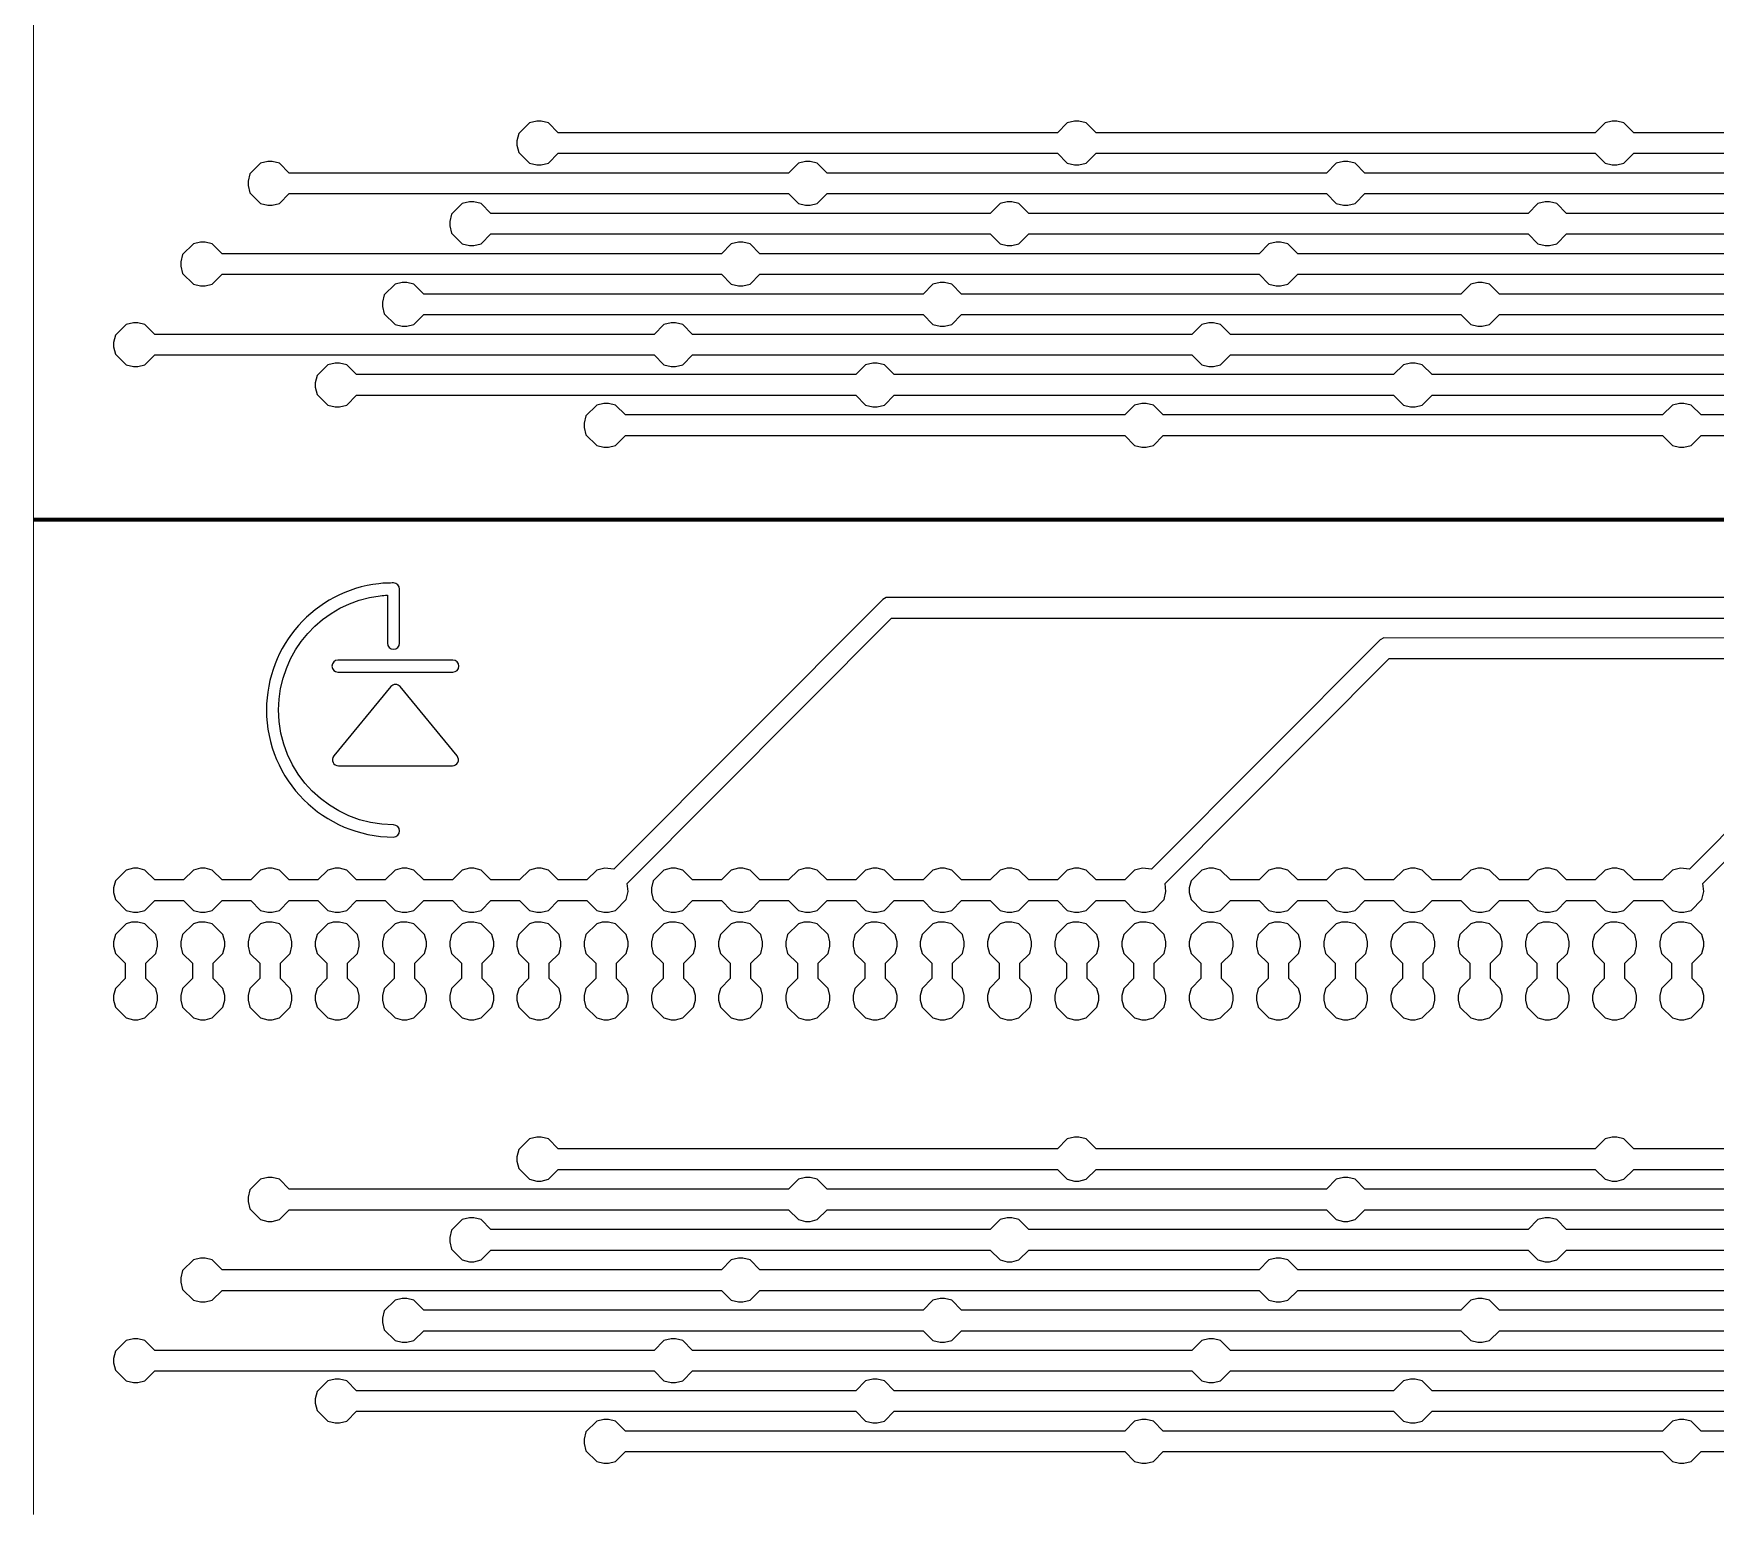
# Model space of a CAD drawing. Header units: millimetres. Extents: x -2 to 222, y 0 to 275.
# Drawn here: x -2 to 77.4, y 0 to 70 of the extents above; entities that cross this region are included whole.
import ezdxf

# ---------------------------------------------------------------- set-up
doc = ezdxf.new("R2010")
doc.units = ezdxf.units.MM
doc.layers.get('0').update_dxf_attribs({"linetype": 'CONTINUOUS', "lineweight": 5, "true_color": 0xffffff})
for name, color, linetype, lineweight, true_color in [('bottom', 1, 'CONTINUOUS', 25, 0xff0000), ('he_logo', 7, 'CONTINUOUS', 25, 0x000000), ('rezanje', 3, 'CONTINUOUS', 200, 0x00ff00)]:
    doc.layers.add(name, color=color, linetype=linetype, lineweight=lineweight, true_color=true_color)

msp = doc.modelspace()

# ---------------------------------------------------------------- linework, layer by layer
msp.add_line((-2, 0), (-2, 275))
at = {"layer": 'bottom'}
for points in [[(97.155, 65.272), (73.575333, 65.272), (73.109667, 65.737667), (72.771, 65.822333), (72.559333, 65.822333), (72.220667, 65.737667), (71.755, 65.272), (48.175333, 65.272), (47.709667, 65.737667), (47.371, 65.822333), (47.159333, 65.822333), (46.820667, 65.737667), (46.355, 65.272), (22.775333, 65.272), (22.309667, 65.737667), (21.971, 65.822333), (21.759333, 65.822333), (21.420667, 65.737667), (20.912667, 65.229667), (20.828, 64.891), (20.828, 64.679333), (20.912667, 64.340667), (21.420667, 63.832667), (21.759333, 63.748), (21.971, 63.748), (22.309667, 63.832667), (22.775333, 64.298333), (46.355, 64.298333), (46.820667, 63.832667), (47.159333, 63.748), (47.371, 63.748), (47.709667, 63.832667), (48.175333, 64.298333), (71.755, 64.298333), (72.220667, 63.832667), (72.559333, 63.748), (72.771, 63.748), (73.109667, 63.832667), (73.575333, 64.298333), (97.155, 64.298333)], [(84.455, 63.367), (60.875333, 63.367), (60.409667, 63.832667), (60.071, 63.917333), (59.859333, 63.917333), (59.520667, 63.832667), (59.055, 63.367), (35.475333, 63.367), (35.009667, 63.832667), (34.671, 63.917333), (34.459333, 63.917333), (34.120667, 63.832667), (33.655, 63.367), (10.075333, 63.367), (9.609667, 63.832667), (9.271, 63.917333), (9.059333, 63.917333), (8.720667, 63.832667), (8.212667, 63.324667), (8.128, 62.986), (8.128, 62.774333), (8.212667, 62.435667), (8.720667, 61.927667), (9.059333, 61.843), (9.271, 61.843), (9.609667, 61.927667), (10.075333, 62.393333), (33.655, 62.393333), (34.120667, 61.927667), (34.459333, 61.843), (34.671, 61.843), (35.009667, 61.927667), (35.475333, 62.393333), (59.055, 62.393333), (59.520667, 61.927667), (59.859333, 61.843), (60.071, 61.843), (60.409667, 61.927667), (60.875333, 62.393333), (84.455, 62.393333)], [(93.98, 61.462), (70.400333, 61.462), (69.934667, 61.927667), (69.596, 62.012333), (69.384333, 62.012333), (69.045667, 61.927667), (68.58, 61.462), (45.000333, 61.462), (44.534667, 61.927667), (44.196, 62.012333), (43.984333, 62.012333), (43.645667, 61.927667), (43.18, 61.462), (19.600333, 61.462), (19.134667, 61.927667), (18.796, 62.012333), (18.584333, 62.012333), (18.245667, 61.927667), (17.737667, 61.419667), (17.653, 61.081), (17.653, 60.869333), (17.737667, 60.530667), (18.245667, 60.022667), (18.584333, 59.938), (18.796, 59.938), (19.134667, 60.022667), (19.600333, 60.488333), (43.18, 60.488333), (43.645667, 60.022667), (43.984333, 59.938), (44.196, 59.938), (44.534667, 60.022667), (45.000333, 60.488333), (68.58, 60.488333), (69.045667, 60.022667), (69.384333, 59.938), (69.596, 59.938), (69.934667, 60.022667), (70.400333, 60.488333), (93.98, 60.488333)], [(81.28, 59.557), (57.700333, 59.557), (57.234667, 60.022667), (56.896, 60.107333), (56.684333, 60.107333), (56.345667, 60.022667), (55.88, 59.557), (32.300333, 59.557), (31.834667, 60.022667), (31.496, 60.107333), (31.284333, 60.107333), (30.945667, 60.022667), (30.48, 59.557), (6.900333, 59.557), (6.434667, 60.022667), (6.096, 60.107333), (5.884333, 60.107333), (5.545667, 60.022667), (5.037667, 59.514667), (4.953, 59.176), (4.953, 58.964333), (5.037667, 58.625667), (5.545667, 58.117667), (5.884333, 58.033), (6.096, 58.033), (6.434667, 58.117667), (6.900333, 58.583333), (30.48, 58.583333), (30.945667, 58.117667), (31.284333, 58.033), (31.496, 58.033), (31.834667, 58.117667), (32.300333, 58.583333), (55.88, 58.583333), (56.345667, 58.117667), (56.684333, 58.033), (56.896, 58.033), (57.234667, 58.117667), (57.700333, 58.583333), (81.28, 58.583333)], [(90.805, 57.652), (67.225333, 57.652), (66.759667, 58.117667), (66.421, 58.202333), (66.209333, 58.202333), (65.870667, 58.117667), (65.405, 57.652), (41.825333, 57.652), (41.359667, 58.117667), (41.021, 58.202333), (40.809333, 58.202333), (40.470667, 58.117667), (40.005, 57.652), (16.425333, 57.652), (15.959667, 58.117667), (15.621, 58.202333), (15.409333, 58.202333), (15.070667, 58.117667), (14.562667, 57.609667), (14.478, 57.271), (14.478, 57.059333), (14.562667, 56.720667), (15.070667, 56.212667), (15.409333, 56.128), (15.621, 56.128), (15.959667, 56.212667), (16.425333, 56.678333), (40.005, 56.678333), (40.470667, 56.212667), (40.809333, 56.128), (41.021, 56.128), (41.359667, 56.212667), (41.825333, 56.678333), (65.405, 56.678333), (65.870667, 56.212667), (66.209333, 56.128), (66.421, 56.128), (66.759667, 56.212667), (67.225333, 56.678333), (90.805, 56.678333)], [(78.105, 55.747), (54.525333, 55.747), (54.059667, 56.212667), (53.721, 56.297333), (53.509333, 56.297333), (53.170667, 56.212667), (52.705, 55.747), (29.125333, 55.747), (28.659667, 56.212667), (28.321, 56.297333), (28.109333, 56.297333), (27.770667, 56.212667), (27.305, 55.747), (3.725333, 55.747), (3.259667, 56.212667), (2.921, 56.297333), (2.709333, 56.297333), (2.370667, 56.212667), (1.862667, 55.704667), (1.778, 55.366), (1.778, 55.154333), (1.862667, 54.815667), (2.370667, 54.307667), (2.709333, 54.223), (2.921, 54.223), (3.259667, 54.307667), (3.725333, 54.773333), (27.305, 54.773333), (27.770667, 54.307667), (28.109333, 54.223), (28.321, 54.223), (28.659667, 54.307667), (29.125333, 54.773333), (52.705, 54.773333), (53.170667, 54.307667), (53.509333, 54.223), (53.721, 54.223), (54.059667, 54.307667), (54.525333, 54.773333), (78.105, 54.773333)], [(87.63, 53.842), (64.050333, 53.842), (63.584667, 54.307667), (63.246, 54.392333), (63.034333, 54.392333), (62.695667, 54.307667), (62.23, 53.842), (38.650333, 53.842), (38.184667, 54.307667), (37.846, 54.392333), (37.634333, 54.392333), (37.295667, 54.307667), (36.83, 53.842), (13.250333, 53.842), (12.784667, 54.307667), (12.446, 54.392333), (12.234333, 54.392333), (11.895667, 54.307667), (11.387667, 53.799667), (11.303, 53.461), (11.303, 53.249333), (11.387667, 52.910667), (11.895667, 52.402667), (12.234333, 52.318), (12.446, 52.318), (12.784667, 52.402667), (13.250333, 52.868333), (36.83, 52.868333), (37.295667, 52.402667), (37.634333, 52.318), (37.846, 52.318), (38.184667, 52.402667), (38.650333, 52.868333), (62.23, 52.868333), (62.695667, 52.402667), (63.034333, 52.318), (63.246, 52.318), (63.584667, 52.402667), (64.050333, 52.868333), (87.63, 52.868333)], [(100.33, 51.937), (76.750333, 51.937), (76.284667, 52.402667), (75.946, 52.487333), (75.734333, 52.487333), (75.395667, 52.402667), (74.93, 51.937), (51.350333, 51.937), (50.884667, 52.402667), (50.546, 52.487333), (50.334333, 52.487333), (49.995667, 52.402667), (49.53, 51.937), (25.950333, 51.937), (25.484667, 52.402667), (25.146, 52.487333), (24.934333, 52.487333), (24.595667, 52.402667), (24.087667, 51.894667), (24.003, 51.556), (24.003, 51.344333), (24.087667, 51.005667), (24.595667, 50.497667), (24.934333, 50.413), (25.146, 50.413), (25.484667, 50.497667), (25.950333, 50.963333), (49.53, 50.963333), (49.995667, 50.497667), (50.334333, 50.413), (50.546, 50.413), (50.884667, 50.497667), (51.350333, 50.963333), (74.93, 50.963333), (75.395667, 50.497667), (75.734333, 50.413), (75.946, 50.413), (76.284667, 50.497667), (76.750333, 50.963333), (100.33, 50.963333)], [(38.269333, 43.307), (38.269333, 43.307), (38.1, 43.222333), (25.4, 30.48), (24.976667, 30.522333), (24.595667, 30.437667), (24.13, 29.972), (22.775333, 29.972), (22.309667, 30.437667), (21.971, 30.522333), (21.759333, 30.522333), (21.420667, 30.437667), (20.955, 29.972), (19.600333, 29.972), (19.134667, 30.437667), (18.796, 30.522333), (18.584333, 30.522333), (18.245667, 30.437667), (17.78, 29.972), (16.425333, 29.972), (15.959667, 30.437667), (15.621, 30.522333), (15.409333, 30.522333), (15.070667, 30.437667), (14.605, 29.972), (13.250333, 29.972), (12.784667, 30.437667), (12.446, 30.522333), (12.234333, 30.522333), (11.895667, 30.437667), (11.43, 29.972), (10.075333, 29.972), (9.609667, 30.437667), (9.271, 30.522333), (9.059333, 30.522333), (8.720667, 30.437667), (8.255, 29.972), (6.900333, 29.972), (6.434667, 30.437667), (6.096, 30.522333), (5.884333, 30.522333), (5.545667, 30.437667), (5.08, 29.972), (3.725333, 29.972), (3.259667, 30.437667), (2.921, 30.522333), (2.709333, 30.522333), (2.370667, 30.437667), (1.862667, 29.929667), (1.778, 29.591), (1.778, 29.379333), (1.862667, 29.040667), (2.370667, 28.532667), (2.709333, 28.448), (2.921, 28.448), (3.259667, 28.532667), (3.725333, 28.998333), (5.08, 28.998333), (5.545667, 28.532667), (5.884333, 28.448), (6.096, 28.448), (6.434667, 28.532667), (6.900333, 28.998333), (8.255, 28.998333), (8.720667, 28.532667), (9.059333, 28.448), (9.271, 28.448), (9.609667, 28.532667), (10.075333, 28.998333), (11.43, 28.998333), (11.895667, 28.532667), (12.234333, 28.448), (12.446, 28.448), (12.784667, 28.532667), (13.250333, 28.998333), (14.605, 28.998333), (15.070667, 28.532667), (15.409333, 28.448), (15.621, 28.448), (15.959667, 28.532667), (16.425333, 28.998333), (17.78, 28.998333), (18.245667, 28.532667), (18.584333, 28.448), (18.796, 28.448), (19.134667, 28.532667), (19.600333, 28.998333), (20.955, 28.998333), (21.420667, 28.532667), (21.759333, 28.448), (21.971, 28.448), (22.309667, 28.532667), (22.775333, 28.998333), (24.13, 28.998333), (24.595667, 28.532667), (24.934333, 28.448), (25.146, 28.448), (25.484667, 28.532667), (25.992667, 29.040667), (26.077333, 29.421667), (26.035, 29.802667), (38.523333, 42.333333), (212.598, 42.333333)], [(213.106, 43.307), (38.269333, 43.307)], [(61.764333, 41.402), (61.764333, 41.402), (61.595, 41.317333), (50.8, 30.48), (50.376667, 30.522333), (49.995667, 30.437667), (49.53, 29.972), (48.175333, 29.972), (47.709667, 30.437667), (47.371, 30.522333), (47.159333, 30.522333), (46.820667, 30.437667), (46.355, 29.972), (45.000333, 29.972), (44.534667, 30.437667), (44.196, 30.522333), (43.984333, 30.522333), (43.645667, 30.437667), (43.18, 29.972), (41.825333, 29.972), (41.359667, 30.437667), (41.021, 30.522333), (40.809333, 30.522333), (40.470667, 30.437667), (40.005, 29.972), (38.650333, 29.972), (38.184667, 30.437667), (37.846, 30.522333), (37.634333, 30.522333), (37.295667, 30.437667), (36.83, 29.972), (35.475333, 29.972), (35.009667, 30.437667), (34.671, 30.522333), (34.459333, 30.522333), (34.120667, 30.437667), (33.655, 29.972), (32.300333, 29.972), (31.834667, 30.437667), (31.496, 30.522333), (31.284333, 30.522333), (30.945667, 30.437667), (30.48, 29.972), (29.125333, 29.972), (28.659667, 30.437667), (28.321, 30.522333), (28.109333, 30.522333), (27.770667, 30.437667), (27.262667, 29.929667), (27.178, 29.591), (27.178, 29.379333), (27.262667, 29.040667), (27.770667, 28.532667), (28.109333, 28.448), (28.321, 28.448), (28.659667, 28.532667), (29.125333, 28.998333), (30.48, 28.998333), (30.945667, 28.532667), (31.284333, 28.448), (31.496, 28.448), (31.834667, 28.532667), (32.300333, 28.998333), (33.655, 28.998333), (34.120667, 28.532667), (34.459333, 28.448), (34.671, 28.448), (35.009667, 28.532667), (35.475333, 28.998333), (36.83, 28.998333), (37.295667, 28.532667), (37.634333, 28.448), (37.846, 28.448), (38.184667, 28.532667), (38.650333, 28.998333), (40.005, 28.998333), (40.470667, 28.532667), (40.809333, 28.448), (41.021, 28.448), (41.359667, 28.532667), (41.825333, 28.998333), (43.18, 28.998333), (43.645667, 28.532667), (43.984333, 28.448), (44.196, 28.448), (44.534667, 28.532667), (45.000333, 28.998333), (46.355, 28.998333), (46.820667, 28.532667), (47.159333, 28.448), (47.371, 28.448), (47.709667, 28.532667), (48.175333, 28.998333), (49.53, 28.998333), (49.995667, 28.532667), (50.334333, 28.448), (50.546, 28.448), (50.884667, 28.532667), (51.392667, 29.040667), (51.477333, 29.421667), (51.435, 29.802667), (62.018333, 40.428333), (212.217, 40.428333)], [(212.555667, 41.359667), (61.764333, 41.402)], [(85.09, 39.412333), (76.2, 30.48), (75.776667, 30.522333), (75.395667, 30.437667), (74.93, 29.972), (73.575333, 29.972), (73.109667, 30.437667), (72.771, 30.522333), (72.559333, 30.522333), (72.220667, 30.437667), (71.755, 29.972), (70.400333, 29.972), (69.934667, 30.437667), (69.596, 30.522333), (69.384333, 30.522333), (69.045667, 30.437667), (68.58, 29.972), (67.225333, 29.972), (66.759667, 30.437667), (66.421, 30.522333), (66.209333, 30.522333), (65.870667, 30.437667), (65.405, 29.972), (64.050333, 29.972), (63.584667, 30.437667), (63.246, 30.522333), (63.034333, 30.522333), (62.695667, 30.437667), (62.23, 29.972), (60.875333, 29.972), (60.409667, 30.437667), (60.071, 30.522333), (59.859333, 30.522333), (59.520667, 30.437667), (59.055, 29.972), (57.700333, 29.972), (57.234667, 30.437667), (56.896, 30.522333), (56.684333, 30.522333), (56.345667, 30.437667), (55.88, 29.972), (54.525333, 29.972), (54.059667, 30.437667), (53.721, 30.522333), (53.509333, 30.522333), (53.170667, 30.437667), (52.662667, 29.929667), (52.578, 29.591), (52.578, 29.379333), (52.662667, 29.040667), (53.170667, 28.532667), (53.509333, 28.448), (53.721, 28.448), (54.059667, 28.532667), (54.525333, 28.998333), (55.88, 28.998333), (56.345667, 28.532667), (56.684333, 28.448), (56.896, 28.448), (57.234667, 28.532667), (57.700333, 28.998333), (59.055, 28.998333), (59.520667, 28.532667), (59.859333, 28.448), (60.071, 28.448), (60.409667, 28.532667), (60.875333, 28.998333), (62.23, 28.998333), (62.695667, 28.532667), (63.034333, 28.448), (63.246, 28.448), (63.584667, 28.532667), (64.050333, 28.998333), (65.405, 28.998333), (65.870667, 28.532667), (66.209333, 28.448), (66.421, 28.448), (66.759667, 28.532667), (67.225333, 28.998333), (68.58, 28.998333), (69.045667, 28.532667), (69.384333, 28.448), (69.596, 28.448), (69.934667, 28.532667), (70.400333, 28.998333), (71.755, 28.998333), (72.220667, 28.532667), (72.559333, 28.448), (72.771, 28.448), (73.109667, 28.532667), (73.575333, 28.998333), (74.93, 28.998333), (75.395667, 28.532667), (75.734333, 28.448), (75.946, 28.448), (76.284667, 28.532667), (76.792667, 29.040667), (76.877333, 29.421667), (76.835, 29.802667), (85.513333, 38.523333)], [(2.624667, 27.982333), (2.624667, 27.982333), (2.370667, 27.897667), (1.862667, 27.389667), (1.778, 27.051), (1.778, 26.839333), (1.862667, 26.500667), (2.328333, 26.035), (2.328333, 25.315333), (1.862667, 24.849667), (1.778, 24.511), (1.778, 24.299333), (1.862667, 23.960667), (2.370667, 23.452667), (2.709333, 23.368), (2.921, 23.368), (3.259667, 23.452667), (3.767667, 23.960667), (3.852333, 24.299333), (3.852333, 24.511), (3.767667, 24.849667), (3.302, 25.315333), (3.302, 26.035), (3.767667, 26.500667), (3.852333, 26.839333), (3.852333, 27.051), (3.767667, 27.389667), (3.259667, 27.897667), (2.921, 27.982333), (2.624667, 27.982333)], [(5.799667, 27.982333), (5.799667, 27.982333), (5.545667, 27.897667), (5.037667, 27.389667), (4.953, 27.051), (4.953, 26.839333), (5.037667, 26.500667), (5.503333, 26.035), (5.503333, 25.315333), (5.037667, 24.849667), (4.953, 24.511), (4.953, 24.299333), (5.037667, 23.960667), (5.545667, 23.452667), (5.884333, 23.368), (6.096, 23.368), (6.434667, 23.452667), (6.942667, 23.960667), (7.027333, 24.299333), (7.027333, 24.511), (6.942667, 24.849667), (6.477, 25.315333), (6.477, 26.035), (6.942667, 26.500667), (7.027333, 26.839333), (7.027333, 27.051), (6.942667, 27.389667), (6.434667, 27.897667), (6.096, 27.982333), (5.799667, 27.982333)], [(8.974667, 27.982333), (8.974667, 27.982333), (8.720667, 27.897667), (8.212667, 27.389667), (8.128, 27.051), (8.128, 26.839333), (8.212667, 26.500667), (8.678333, 26.035), (8.678333, 25.315333), (8.212667, 24.849667), (8.128, 24.511), (8.128, 24.299333), (8.212667, 23.960667), (8.720667, 23.452667), (9.059333, 23.368), (9.271, 23.368), (9.609667, 23.452667), (10.117667, 23.960667), (10.202333, 24.299333), (10.202333, 24.511), (10.117667, 24.849667), (9.652, 25.315333), (9.652, 26.035), (10.117667, 26.500667), (10.202333, 26.839333), (10.202333, 27.051), (10.117667, 27.389667), (9.609667, 27.897667), (9.271, 27.982333), (8.974667, 27.982333)], [(12.149667, 27.982333), (12.149667, 27.982333), (11.895667, 27.897667), (11.387667, 27.389667), (11.303, 27.051), (11.303, 26.839333), (11.387667, 26.500667), (11.853333, 26.035), (11.853333, 25.315333), (11.387667, 24.849667), (11.303, 24.511), (11.303, 24.299333), (11.387667, 23.960667), (11.895667, 23.452667), (12.234333, 23.368), (12.446, 23.368), (12.784667, 23.452667), (13.292667, 23.960667), (13.377333, 24.299333), (13.377333, 24.511), (13.292667, 24.849667), (12.827, 25.315333), (12.827, 26.035), (13.292667, 26.500667), (13.377333, 26.839333), (13.377333, 27.051), (13.292667, 27.389667), (12.784667, 27.897667), (12.446, 27.982333), (12.149667, 27.982333)], [(15.324667, 27.982333), (15.324667, 27.982333), (15.070667, 27.897667), (14.562667, 27.389667), (14.478, 27.051), (14.478, 26.839333), (14.562667, 26.500667), (15.028333, 26.035), (15.028333, 25.315333), (14.562667, 24.849667), (14.478, 24.511), (14.478, 24.299333), (14.562667, 23.960667), (15.070667, 23.452667), (15.409333, 23.368), (15.621, 23.368), (15.959667, 23.452667), (16.467667, 23.960667), (16.552333, 24.299333), (16.552333, 24.511), (16.467667, 24.849667), (16.002, 25.315333), (16.002, 26.035), (16.467667, 26.500667), (16.552333, 26.839333), (16.552333, 27.051), (16.467667, 27.389667), (15.959667, 27.897667), (15.621, 27.982333), (15.324667, 27.982333)], [(18.499667, 27.982333), (18.499667, 27.982333), (18.245667, 27.897667), (17.737667, 27.389667), (17.653, 27.051), (17.653, 26.839333), (17.737667, 26.500667), (18.203333, 26.035), (18.203333, 25.315333), (17.737667, 24.849667), (17.653, 24.511), (17.653, 24.299333), (17.737667, 23.960667), (18.245667, 23.452667), (18.584333, 23.368), (18.796, 23.368), (19.134667, 23.452667), (19.642667, 23.960667), (19.727333, 24.299333), (19.727333, 24.511), (19.642667, 24.849667), (19.177, 25.315333), (19.177, 26.035), (19.642667, 26.500667), (19.727333, 26.839333), (19.727333, 27.051), (19.642667, 27.389667), (19.134667, 27.897667), (18.796, 27.982333), (18.499667, 27.982333)], [(21.674667, 27.982333), (21.674667, 27.982333), (21.420667, 27.897667), (20.912667, 27.389667), (20.828, 27.051), (20.828, 26.839333), (20.912667, 26.500667), (21.378333, 26.035), (21.378333, 25.315333), (20.912667, 24.849667), (20.828, 24.511), (20.828, 24.299333), (20.912667, 23.960667), (21.420667, 23.452667), (21.759333, 23.368), (21.971, 23.368), (22.309667, 23.452667), (22.817667, 23.960667), (22.902333, 24.299333), (22.902333, 24.511), (22.817667, 24.849667), (22.352, 25.315333), (22.352, 26.035), (22.817667, 26.500667), (22.902333, 26.839333), (22.902333, 27.051), (22.817667, 27.389667), (22.309667, 27.897667), (21.971, 27.982333), (21.674667, 27.982333)], [(24.849667, 27.982333), (24.849667, 27.982333), (24.595667, 27.897667), (24.087667, 27.389667), (24.003, 27.051), (24.003, 26.839333), (24.087667, 26.500667), (24.553333, 26.035), (24.553333, 25.315333), (24.087667, 24.849667), (24.003, 24.511), (24.003, 24.299333), (24.087667, 23.960667), (24.595667, 23.452667), (24.934333, 23.368), (25.146, 23.368), (25.484667, 23.452667), (25.992667, 23.960667), (26.077333, 24.299333), (26.077333, 24.511), (25.992667, 24.849667), (25.527, 25.315333), (25.527, 26.035), (25.992667, 26.500667), (26.077333, 26.839333), (26.077333, 27.051), (25.992667, 27.389667), (25.484667, 27.897667), (25.146, 27.982333), (24.849667, 27.982333)], [(28.024667, 27.982333), (28.024667, 27.982333), (27.770667, 27.897667), (27.262667, 27.389667), (27.178, 27.051), (27.178, 26.839333), (27.262667, 26.500667), (27.728333, 26.035), (27.728333, 25.315333), (27.262667, 24.849667), (27.178, 24.511), (27.178, 24.299333), (27.262667, 23.960667), (27.770667, 23.452667), (28.109333, 23.368), (28.321, 23.368), (28.659667, 23.452667), (29.167667, 23.960667), (29.252333, 24.299333), (29.252333, 24.511), (29.167667, 24.849667), (28.702, 25.315333), (28.702, 26.035), (29.167667, 26.500667), (29.252333, 26.839333), (29.252333, 27.051), (29.167667, 27.389667), (28.659667, 27.897667), (28.321, 27.982333), (28.024667, 27.982333)], [(31.199667, 27.982333), (31.199667, 27.982333), (30.945667, 27.897667), (30.437667, 27.389667), (30.353, 27.051), (30.353, 26.839333), (30.437667, 26.500667), (30.903333, 26.035), (30.903333, 25.315333), (30.437667, 24.849667), (30.353, 24.511), (30.353, 24.299333), (30.437667, 23.960667), (30.945667, 23.452667), (31.284333, 23.368), (31.496, 23.368), (31.834667, 23.452667), (32.342667, 23.960667), (32.427333, 24.299333), (32.427333, 24.511), (32.342667, 24.849667), (31.877, 25.315333), (31.877, 26.035), (32.342667, 26.500667), (32.427333, 26.839333), (32.427333, 27.051), (32.342667, 27.389667), (31.834667, 27.897667), (31.496, 27.982333), (31.199667, 27.982333)], [(34.374667, 27.982333), (34.374667, 27.982333), (34.120667, 27.897667), (33.612667, 27.389667), (33.528, 27.051), (33.528, 26.839333), (33.612667, 26.500667), (34.078333, 26.035), (34.078333, 25.315333), (33.612667, 24.849667), (33.528, 24.511), (33.528, 24.299333), (33.612667, 23.960667), (34.120667, 23.452667), (34.459333, 23.368), (34.671, 23.368), (35.009667, 23.452667), (35.517667, 23.960667), (35.602333, 24.299333), (35.602333, 24.511), (35.517667, 24.849667), (35.052, 25.315333), (35.052, 26.035), (35.517667, 26.500667), (35.602333, 26.839333), (35.602333, 27.051), (35.517667, 27.389667), (35.009667, 27.897667), (34.671, 27.982333), (34.374667, 27.982333)], [(37.549667, 27.982333), (37.549667, 27.982333), (37.295667, 27.897667), (36.787667, 27.389667), (36.703, 27.051), (36.703, 26.839333), (36.787667, 26.500667), (37.253333, 26.035), (37.253333, 25.315333), (36.787667, 24.849667), (36.703, 24.511), (36.703, 24.299333), (36.787667, 23.960667), (37.295667, 23.452667), (37.634333, 23.368), (37.846, 23.368), (38.184667, 23.452667), (38.692667, 23.960667), (38.777333, 24.299333), (38.777333, 24.511), (38.692667, 24.849667), (38.227, 25.315333), (38.227, 26.035), (38.692667, 26.500667), (38.777333, 26.839333), (38.777333, 27.051), (38.692667, 27.389667), (38.184667, 27.897667), (37.846, 27.982333), (37.549667, 27.982333)], [(40.724667, 27.982333), (40.724667, 27.982333), (40.470667, 27.897667), (39.962667, 27.389667), (39.878, 27.051), (39.878, 26.839333), (39.962667, 26.500667), (40.428333, 26.035), (40.428333, 25.315333), (39.962667, 24.849667), (39.878, 24.511), (39.878, 24.299333), (39.962667, 23.960667), (40.470667, 23.452667), (40.809333, 23.368), (41.021, 23.368), (41.359667, 23.452667), (41.867667, 23.960667), (41.952333, 24.299333), (41.952333, 24.511), (41.867667, 24.849667), (41.402, 25.315333), (41.402, 26.035), (41.867667, 26.500667), (41.952333, 26.839333), (41.952333, 27.051), (41.867667, 27.389667), (41.359667, 27.897667), (41.021, 27.982333), (40.724667, 27.982333)], [(43.899667, 27.982333), (43.899667, 27.982333), (43.645667, 27.897667), (43.137667, 27.389667), (43.053, 27.051), (43.053, 26.839333), (43.137667, 26.500667), (43.603333, 26.035), (43.603333, 25.315333), (43.137667, 24.849667), (43.053, 24.511), (43.053, 24.299333), (43.137667, 23.960667), (43.645667, 23.452667), (43.984333, 23.368), (44.196, 23.368), (44.534667, 23.452667), (45.042667, 23.960667), (45.127333, 24.299333), (45.127333, 24.511), (45.042667, 24.849667), (44.577, 25.315333), (44.577, 26.035), (45.042667, 26.500667), (45.127333, 26.839333), (45.127333, 27.051), (45.042667, 27.389667), (44.534667, 27.897667), (44.196, 27.982333), (43.899667, 27.982333)], [(47.074667, 27.982333), (47.074667, 27.982333), (46.820667, 27.897667), (46.312667, 27.389667), (46.228, 27.051), (46.228, 26.839333), (46.312667, 26.500667), (46.778333, 26.035), (46.778333, 25.315333), (46.312667, 24.849667), (46.228, 24.511), (46.228, 24.299333), (46.312667, 23.960667), (46.820667, 23.452667), (47.159333, 23.368), (47.371, 23.368), (47.709667, 23.452667), (48.217667, 23.960667), (48.302333, 24.299333), (48.302333, 24.511), (48.217667, 24.849667), (47.752, 25.315333), (47.752, 26.035), (48.217667, 26.500667), (48.302333, 26.839333), (48.302333, 27.051), (48.217667, 27.389667), (47.709667, 27.897667), (47.371, 27.982333), (47.074667, 27.982333)], [(50.249667, 27.982333), (50.249667, 27.982333), (49.995667, 27.897667), (49.487667, 27.389667), (49.403, 27.051), (49.403, 26.839333), (49.487667, 26.500667), (49.953333, 26.035), (49.953333, 25.315333), (49.487667, 24.849667), (49.403, 24.511), (49.403, 24.299333), (49.487667, 23.960667), (49.995667, 23.452667), (50.334333, 23.368), (50.546, 23.368), (50.884667, 23.452667), (51.392667, 23.960667), (51.477333, 24.299333), (51.477333, 24.511), (51.392667, 24.849667), (50.927, 25.315333), (50.927, 26.035), (51.392667, 26.500667), (51.477333, 26.839333), (51.477333, 27.051), (51.392667, 27.389667), (50.884667, 27.897667), (50.546, 27.982333), (50.249667, 27.982333)], [(53.424667, 27.982333), (53.424667, 27.982333), (53.170667, 27.897667), (52.662667, 27.389667), (52.578, 27.051), (52.578, 26.839333), (52.662667, 26.500667), (53.128333, 26.035), (53.128333, 25.315333), (52.662667, 24.849667), (52.578, 24.511), (52.578, 24.299333), (52.662667, 23.960667), (53.170667, 23.452667), (53.509333, 23.368), (53.721, 23.368), (54.059667, 23.452667), (54.567667, 23.960667), (54.652333, 24.299333), (54.652333, 24.511), (54.567667, 24.849667), (54.102, 25.315333), (54.102, 26.035), (54.567667, 26.500667), (54.652333, 26.839333), (54.652333, 27.051), (54.567667, 27.389667), (54.059667, 27.897667), (53.721, 27.982333), (53.424667, 27.982333)], [(56.599667, 27.982333), (56.599667, 27.982333), (56.345667, 27.897667), (55.837667, 27.389667), (55.753, 27.051), (55.753, 26.839333), (55.837667, 26.500667), (56.303333, 26.035), (56.303333, 25.315333), (55.837667, 24.849667), (55.753, 24.511), (55.753, 24.299333), (55.837667, 23.960667), (56.345667, 23.452667), (56.684333, 23.368), (56.896, 23.368), (57.234667, 23.452667), (57.742667, 23.960667), (57.827333, 24.299333), (57.827333, 24.511), (57.742667, 24.849667), (57.277, 25.315333), (57.277, 26.035), (57.742667, 26.500667), (57.827333, 26.839333), (57.827333, 27.051), (57.742667, 27.389667), (57.234667, 27.897667), (56.896, 27.982333), (56.599667, 27.982333)], [(59.774667, 27.982333), (59.774667, 27.982333), (59.520667, 27.897667), (59.012667, 27.389667), (58.928, 27.051), (58.928, 26.839333), (59.012667, 26.500667), (59.478333, 26.035), (59.478333, 25.315333), (59.012667, 24.849667), (58.928, 24.511), (58.928, 24.299333), (59.012667, 23.960667), (59.520667, 23.452667), (59.859333, 23.368), (60.071, 23.368), (60.409667, 23.452667), (60.917667, 23.960667), (61.002333, 24.299333), (61.002333, 24.511), (60.917667, 24.849667), (60.452, 25.315333), (60.452, 26.035), (60.917667, 26.500667), (61.002333, 26.839333), (61.002333, 27.051), (60.917667, 27.389667), (60.409667, 27.897667), (60.071, 27.982333), (59.774667, 27.982333)], [(62.949667, 27.982333), (62.949667, 27.982333), (62.695667, 27.897667), (62.187667, 27.389667), (62.103, 27.051), (62.103, 26.839333), (62.187667, 26.500667), (62.653333, 26.035), (62.653333, 25.315333), (62.187667, 24.849667), (62.103, 24.511), (62.103, 24.299333), (62.187667, 23.960667), (62.695667, 23.452667), (63.034333, 23.368), (63.246, 23.368), (63.584667, 23.452667), (64.092667, 23.960667), (64.177333, 24.299333), (64.177333, 24.511), (64.092667, 24.849667), (63.627, 25.315333), (63.627, 26.035), (64.092667, 26.500667), (64.177333, 26.839333), (64.177333, 27.051), (64.092667, 27.389667), (63.584667, 27.897667), (63.246, 27.982333), (62.949667, 27.982333)], [(66.124667, 27.982333), (66.124667, 27.982333), (65.870667, 27.897667), (65.362667, 27.389667), (65.278, 27.051), (65.278, 26.839333), (65.362667, 26.500667), (65.828333, 26.035), (65.828333, 25.315333), (65.362667, 24.849667), (65.278, 24.511), (65.278, 24.299333), (65.362667, 23.960667), (65.870667, 23.452667), (66.209333, 23.368), (66.421, 23.368), (66.759667, 23.452667), (67.267667, 23.960667), (67.352333, 24.299333), (67.352333, 24.511), (67.267667, 24.849667), (66.802, 25.315333), (66.802, 26.035), (67.267667, 26.500667), (67.352333, 26.839333), (67.352333, 27.051), (67.267667, 27.389667), (66.759667, 27.897667), (66.421, 27.982333), (66.124667, 27.982333)], [(69.299667, 27.982333), (69.299667, 27.982333), (69.045667, 27.897667), (68.537667, 27.389667), (68.453, 27.051), (68.453, 26.839333), (68.537667, 26.500667), (69.003333, 26.035), (69.003333, 25.315333), (68.537667, 24.849667), (68.453, 24.511), (68.453, 24.299333), (68.537667, 23.960667), (69.045667, 23.452667), (69.384333, 23.368), (69.596, 23.368), (69.934667, 23.452667), (70.442667, 23.960667), (70.527333, 24.299333), (70.527333, 24.511), (70.442667, 24.849667), (69.977, 25.315333), (69.977, 26.035), (70.442667, 26.500667), (70.527333, 26.839333), (70.527333, 27.051), (70.442667, 27.389667), (69.934667, 27.897667), (69.596, 27.982333), (69.299667, 27.982333)], [(72.474667, 27.982333), (72.474667, 27.982333), (72.220667, 27.897667), (71.712667, 27.389667), (71.628, 27.051), (71.628, 26.839333), (71.712667, 26.500667), (72.178333, 26.035), (72.178333, 25.315333), (71.712667, 24.849667), (71.628, 24.511), (71.628, 24.299333), (71.712667, 23.960667), (72.220667, 23.452667), (72.559333, 23.368), (72.771, 23.368), (73.109667, 23.452667), (73.617667, 23.960667), (73.702333, 24.299333), (73.702333, 24.511), (73.617667, 24.849667), (73.152, 25.315333), (73.152, 26.035), (73.617667, 26.500667), (73.702333, 26.839333), (73.702333, 27.051), (73.617667, 27.389667), (73.109667, 27.897667), (72.771, 27.982333), (72.474667, 27.982333)], [(75.649667, 27.982333), (75.649667, 27.982333), (75.395667, 27.897667), (74.887667, 27.389667), (74.803, 27.051), (74.803, 26.839333), (74.887667, 26.500667), (75.353333, 26.035), (75.353333, 25.315333), (74.887667, 24.849667), (74.803, 24.511), (74.803, 24.299333), (74.887667, 23.960667), (75.395667, 23.452667), (75.734333, 23.368), (75.946, 23.368), (76.284667, 23.452667), (76.792667, 23.960667), (76.877333, 24.299333), (76.877333, 24.511), (76.792667, 24.849667), (76.327, 25.315333), (76.327, 26.035), (76.792667, 26.500667), (76.877333, 26.839333), (76.877333, 27.051), (76.792667, 27.389667), (76.284667, 27.897667), (75.946, 27.982333), (75.649667, 27.982333)], [(97.155, 17.272), (73.575333, 17.272), (73.109667, 17.737667), (72.771, 17.822333), (72.559333, 17.822333), (72.220667, 17.737667), (71.755, 17.272), (48.175333, 17.272), (47.709667, 17.737667), (47.371, 17.822333), (47.159333, 17.822333), (46.820667, 17.737667), (46.355, 17.272), (22.775333, 17.272), (22.309667, 17.737667), (21.971, 17.822333), (21.759333, 17.822333), (21.420667, 17.737667), (20.912667, 17.229667), (20.828, 16.891), (20.828, 16.679333), (20.912667, 16.340667), (21.420667, 15.832667), (21.759333, 15.748), (21.971, 15.748), (22.309667, 15.832667), (22.775333, 16.298333), (46.355, 16.298333), (46.820667, 15.832667), (47.159333, 15.748), (47.371, 15.748), (47.709667, 15.832667), (48.175333, 16.298333), (71.755, 16.298333), (72.220667, 15.832667), (72.559333, 15.748), (72.771, 15.748), (73.109667, 15.832667), (73.575333, 16.298333), (97.155, 16.298333)], [(84.455, 15.367), (60.875333, 15.367), (60.409667, 15.832667), (60.071, 15.917333), (59.859333, 15.917333), (59.520667, 15.832667), (59.055, 15.367), (35.475333, 15.367), (35.009667, 15.832667), (34.671, 15.917333), (34.459333, 15.917333), (34.120667, 15.832667), (33.655, 15.367), (10.075333, 15.367), (9.609667, 15.832667), (9.271, 15.917333), (9.059333, 15.917333), (8.720667, 15.832667), (8.212667, 15.324667), (8.128, 14.986), (8.128, 14.774333), (8.212667, 14.435667), (8.720667, 13.927667), (9.059333, 13.843), (9.271, 13.843), (9.609667, 13.927667), (10.075333, 14.393333), (33.655, 14.393333), (34.120667, 13.927667), (34.459333, 13.843), (34.671, 13.843), (35.009667, 13.927667), (35.475333, 14.393333), (59.055, 14.393333), (59.520667, 13.927667), (59.859333, 13.843), (60.071, 13.843), (60.409667, 13.927667), (60.875333, 14.393333), (84.455, 14.393333)], [(93.98, 13.462), (70.400333, 13.462), (69.934667, 13.927667), (69.596, 14.012333), (69.384333, 14.012333), (69.045667, 13.927667), (68.58, 13.462), (45.000333, 13.462), (44.534667, 13.927667), (44.196, 14.012333), (43.984333, 14.012333), (43.645667, 13.927667), (43.18, 13.462), (19.600333, 13.462), (19.134667, 13.927667), (18.796, 14.012333), (18.584333, 14.012333), (18.245667, 13.927667), (17.737667, 13.419667), (17.653, 13.081), (17.653, 12.869333), (17.737667, 12.530667), (18.245667, 12.022667), (18.584333, 11.938), (18.796, 11.938), (19.134667, 12.022667), (19.600333, 12.488333), (43.18, 12.488333), (43.645667, 12.022667), (43.984333, 11.938), (44.196, 11.938), (44.534667, 12.022667), (45.000333, 12.488333), (68.58, 12.488333), (69.045667, 12.022667), (69.384333, 11.938), (69.596, 11.938), (69.934667, 12.022667), (70.400333, 12.488333), (93.98, 12.488333)], [(81.28, 11.557), (57.700333, 11.557), (57.234667, 12.022667), (56.896, 12.107333), (56.684333, 12.107333), (56.345667, 12.022667), (55.88, 11.557), (32.300333, 11.557), (31.834667, 12.022667), (31.496, 12.107333), (31.284333, 12.107333), (30.945667, 12.022667), (30.48, 11.557), (6.900333, 11.557), (6.434667, 12.022667), (6.096, 12.107333), (5.884333, 12.107333), (5.545667, 12.022667), (5.037667, 11.514667), (4.953, 11.176), (4.953, 10.964333), (5.037667, 10.625667), (5.545667, 10.117667), (5.884333, 10.033), (6.096, 10.033), (6.434667, 10.117667), (6.900333, 10.583333), (30.48, 10.583333), (30.945667, 10.117667), (31.284333, 10.033), (31.496, 10.033), (31.834667, 10.117667), (32.300333, 10.583333), (55.88, 10.583333), (56.345667, 10.117667), (56.684333, 10.033), (56.896, 10.033), (57.234667, 10.117667), (57.700333, 10.583333), (81.28, 10.583333)], [(90.805, 9.652), (67.225333, 9.652), (66.759667, 10.117667), (66.421, 10.202333), (66.209333, 10.202333), (65.870667, 10.117667), (65.405, 9.652), (41.825333, 9.652), (41.359667, 10.117667), (41.021, 10.202333), (40.809333, 10.202333), (40.470667, 10.117667), (40.005, 9.652), (16.425333, 9.652), (15.959667, 10.117667), (15.621, 10.202333), (15.409333, 10.202333), (15.070667, 10.117667), (14.562667, 9.609667), (14.478, 9.271), (14.478, 9.059333), (14.562667, 8.720667), (15.070667, 8.212667), (15.409333, 8.128), (15.621, 8.128), (15.959667, 8.212667), (16.425333, 8.678333), (40.005, 8.678333), (40.470667, 8.212667), (40.809333, 8.128), (41.021, 8.128), (41.359667, 8.212667), (41.825333, 8.678333), (65.405, 8.678333), (65.870667, 8.212667), (66.209333, 8.128), (66.421, 8.128), (66.759667, 8.212667), (67.225333, 8.678333), (90.805, 8.678333)], [(78.105, 7.747), (54.525333, 7.747), (54.059667, 8.212667), (53.721, 8.297333), (53.509333, 8.297333), (53.170667, 8.212667), (52.705, 7.747), (29.125333, 7.747), (28.659667, 8.212667), (28.321, 8.297333), (28.109333, 8.297333), (27.770667, 8.212667), (27.305, 7.747), (3.725333, 7.747), (3.259667, 8.212667), (2.921, 8.297333), (2.709333, 8.297333), (2.370667, 8.212667), (1.862667, 7.704667), (1.778, 7.366), (1.778, 7.154333), (1.862667, 6.815667), (2.370667, 6.307667), (2.709333, 6.223), (2.921, 6.223), (3.259667, 6.307667), (3.725333, 6.773333), (27.305, 6.773333), (27.770667, 6.307667), (28.109333, 6.223), (28.321, 6.223), (28.659667, 6.307667), (29.125333, 6.773333), (52.705, 6.773333), (53.170667, 6.307667), (53.509333, 6.223), (53.721, 6.223), (54.059667, 6.307667), (54.525333, 6.773333), (78.105, 6.773333)], [(87.63, 5.842), (64.050333, 5.842), (63.584667, 6.307667), (63.246, 6.392333), (63.034333, 6.392333), (62.695667, 6.307667), (62.23, 5.842), (38.650333, 5.842), (38.184667, 6.307667), (37.846, 6.392333), (37.634333, 6.392333), (37.295667, 6.307667), (36.83, 5.842), (13.250333, 5.842), (12.784667, 6.307667), (12.446, 6.392333), (12.234333, 6.392333), (11.895667, 6.307667), (11.387667, 5.799667), (11.303, 5.461), (11.303, 5.249333), (11.387667, 4.910667), (11.895667, 4.402667), (12.234333, 4.318), (12.446, 4.318), (12.784667, 4.402667), (13.250333, 4.868333), (36.83, 4.868333), (37.295667, 4.402667), (37.634333, 4.318), (37.846, 4.318), (38.184667, 4.402667), (38.650333, 4.868333), (62.23, 4.868333), (62.695667, 4.402667), (63.034333, 4.318), (63.246, 4.318), (63.584667, 4.402667), (64.050333, 4.868333), (87.63, 4.868333)], [(100.33, 3.937), (76.750333, 3.937), (76.284667, 4.402667), (75.946, 4.487333), (75.734333, 4.487333), (75.395667, 4.402667), (74.93, 3.937), (51.350333, 3.937), (50.884667, 4.402667), (50.546, 4.487333), (50.334333, 4.487333), (49.995667, 4.402667), (49.53, 3.937), (25.950333, 3.937), (25.484667, 4.402667), (25.146, 4.487333), (24.934333, 4.487333), (24.595667, 4.402667), (24.087667, 3.894667), (24.003, 3.556), (24.003, 3.344333), (24.087667, 3.005667), (24.595667, 2.497667), (24.934333, 2.413), (25.146, 2.413), (25.484667, 2.497667), (25.950333, 2.963333), (49.53, 2.963333), (49.995667, 2.497667), (50.334333, 2.413), (50.546, 2.413), (50.884667, 2.497667), (51.350333, 2.963333), (74.93, 2.963333), (75.395667, 2.497667), (75.734333, 2.413), (75.946, 2.413), (76.284667, 2.497667), (76.750333, 2.963333), (100.33, 2.963333)]]:
    msp.add_lwpolyline(points, dxfattribs=at)
at = {"layer": 'he_logo', "color": 250, "lineweight": -3, "true_color": 0x545454}
for points, knots in [([(15, 32), (11.689796, 32), (8.99682, 34.693112), (8.99682, 38.003416), (8.99682, 38.003416), (8.99682, 41.054496), (11.27916, 43.618116), (14.305816, 43.966816), (14.305816, 43.966816), (14.556516, 43.995704), (14.84412, 44), (14.993064, 44), (14.993064, 44), (15.151076, 44), (15.279116, 43.8722), (15.279488, 43.714288), (15.279488, 43.714288), (15.279488, 43.714288), (15.286288, 41.160852), (15.286288, 41.160852), (15.286288, 41.160852), (15.286624, 41.002604), (15.15872, 40.87406), (15.000576, 40.87372), (15.000576, 40.87372), (15.000576, 40.87372), (14.999864, 40.87372), (14.999864, 40.87372), (14.999864, 40.87372), (14.841856, 40.87372), (14.713816, 41.001388), (14.713476, 41.159396), (14.713476, 41.159396), (14.713476, 41.159396), (14.707388, 43.421676), (14.707388, 43.421676), (14.707388, 43.421676), (14.598768, 43.417516), (14.480268, 43.410244), (14.371444, 43.397692), (14.371444, 43.397692), (11.633948, 43.082416), (9.569664, 40.76344), (9.569664, 38.003416), (9.569664, 38.003416), (9.569664, 35.009), (12.005684, 32.572844), (15, 32.572844), (15, 32.572844), (15.158112, 32.572844), (15.286388, 32.444532), (15.286388, 32.28642), (15.286388, 32.28642), (15.286388, 32.128308), (15.158112, 32), (15, 32)], [0, 0, 0, 0, 0.066666667, 0.066666667, 0.066666667, 0.066666667, 0.133333333, 0.133333333, 0.133333333, 0.133333333, 0.2, 0.2, 0.2, 0.2, 0.266666667, 0.266666667, 0.266666667, 0.266666667, 0.333333333, 0.333333333, 0.333333333, 0.333333333, 0.4, 0.4, 0.4, 0.4, 0.466666667, 0.466666667, 0.466666667, 0.466666667, 0.533333333, 0.533333333, 0.533333333, 0.533333333, 0.6, 0.6, 0.6, 0.6, 0.666666667, 0.666666667, 0.666666667, 0.666666667, 0.733333333, 0.733333333, 0.733333333, 0.733333333, 0.8, 0.8, 0.8, 0.8, 0.866666667, 0.866666667, 0.866666667, 0.866666667, 1, 1, 1, 1]), ([(17.802176, 39.789028), (17.802176, 39.789028), (12.373156, 39.789028), (12.373156, 39.789028), (12.373156, 39.789028), (12.214908, 39.789028), (12.086736, 39.9172), (12.086736, 40.075448), (12.086736, 40.075448), (12.086736, 40.23366), (12.214908, 40.361836), (12.373156, 40.361836), (12.373156, 40.361836), (12.373156, 40.361836), (17.802176, 40.361836), (17.802176, 40.361836), (17.802176, 40.361836), (17.960288, 40.361836), (18.088596, 40.23366), (18.088596, 40.075448), (18.088596, 40.075448), (18.088596, 39.9172), (17.960288, 39.789028), (17.802176, 39.789028)], [0, 0, 0, 0, 0.142857143, 0.142857143, 0.142857143, 0.142857143, 0.285714286, 0.285714286, 0.285714286, 0.285714286, 0.428571429, 0.428571429, 0.428571429, 0.428571429, 0.571428571, 0.571428571, 0.571428571, 0.571428571, 0.714285714, 0.714285714, 0.714285714, 0.714285714, 1, 1, 1, 1]), ([(17.777008, 35.359524), (17.777008, 35.359524), (12.398224, 35.359524), (12.398224, 35.359524), (12.398224, 35.359524), (12.287472, 35.359524), (12.186764, 35.423256), (12.139372, 35.523388), (12.139372, 35.523388), (12.092012, 35.623516), (12.10656, 35.742016), (12.176716, 35.827568), (12.176716, 35.827568), (12.176716, 35.827568), (14.866244, 39.104584), (14.866244, 39.104584), (14.866244, 39.104584), (14.974832, 39.237156), (15.200396, 39.237156), (15.308984, 39.104584), (15.308984, 39.104584), (15.308984, 39.104584), (17.998376, 35.827568), (17.998376, 35.827568), (17.998376, 35.827568), (18.068672, 35.742016), (18.083216, 35.623516), (18.03596, 35.523388), (18.03596, 35.523388), (17.9886, 35.423256), (17.88776, 35.359524), (17.777008, 35.359524)], [0, 0, 0, 0, 0.111111111, 0.111111111, 0.111111111, 0.111111111, 0.222222222, 0.222222222, 0.222222222, 0.222222222, 0.333333333, 0.333333333, 0.333333333, 0.333333333, 0.444444444, 0.444444444, 0.444444444, 0.444444444, 0.555555556, 0.555555556, 0.555555556, 0.555555556, 0.666666667, 0.666666667, 0.666666667, 0.666666667, 0.777777778, 0.777777778, 0.777777778, 0.777777778, 1, 1, 1, 1])]:
    msp.add_open_spline(points, degree=3, knots=knots, dxfattribs=at)
at = {"layer": 'rezanje'}
msp.add_line((-2, 47), (222, 47), dxfattribs=at)

doc.saveas('drawing.dxf')
